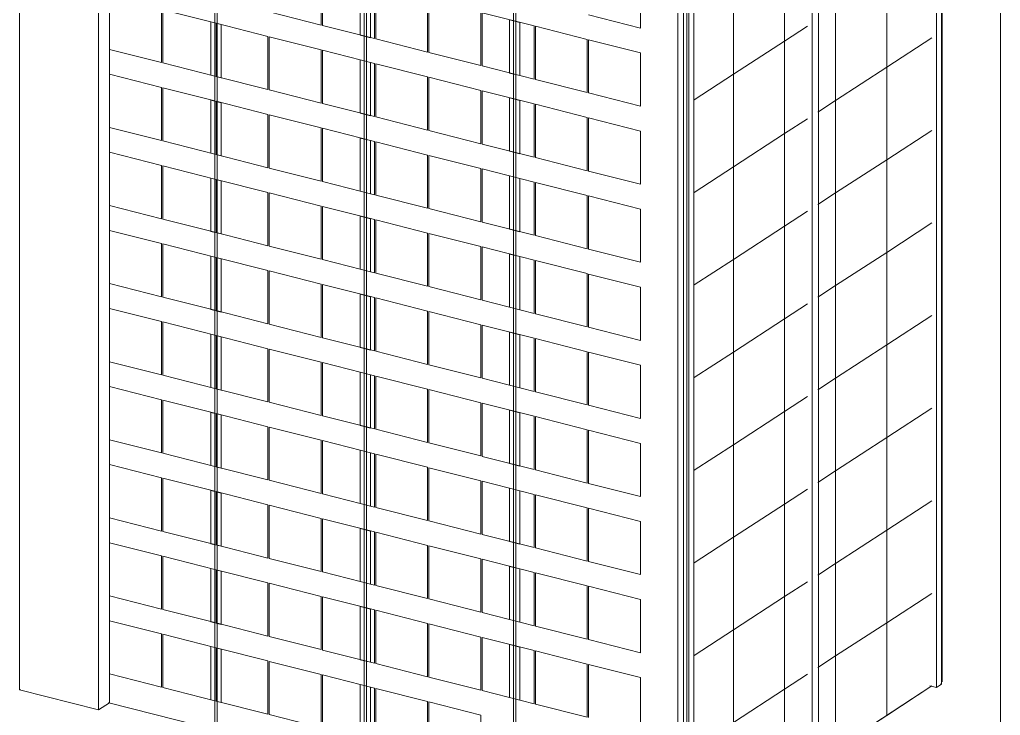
# Paper-space layout '02 Building 3D Model' of a CAD drawing. Header units: millimetres. Extents: x 5 to 415, y 7 to 290.
# Drawn here: x 233.7 to 331, y 71.2 to 140.3 of the extents above; entities that cross this region are included whole.
import ezdxf

# ---------------------------------------------------------------- set-up
doc = ezdxf.new("R2010")
doc.units = ezdxf.units.MM
doc.layers.add('MODEL_3D_VIEW', color=7, linetype='Continuous', lineweight=9)
doc.layers.add('SHEET', color=7, linetype='Continuous')

# ---------------------------------------------------------------- blocks, each defined once
blk = doc.blocks.new('SHEET_02_BUILDING_3D')
at = {"layer": 'MODEL_3D_VIEW', "lineweight": 9}
for p, q in [((325.236, 195.19), (325.236, 74.586)), ((233.723, 73.763), (233.723, 194.368)), ((242.627, 193.095), (242.627, 72.49)), ((241.533, 71.778), (241.533, 192.383)), ((253.097, 190.379), (253.097, 69.774)), ((253.312, 69.72), (253.312, 190.324)), ((267.91, 186.614), (267.91, 66.01)), ((268.125, 65.955), (268.125, 186.559)), ((324.671, 73.998), (324.671, 184.245)), ((325.176, 184.574), (325.176, 74.327)), ((282.722, 182.849), (282.722, 62.245)), ((282.938, 62.19), (282.938, 182.795)), ((299.016, 58.006), (299.016, 178.611)), ((299.555, 57.869), (299.555, 178.474)), ((299.892, 178.693), (299.892, 58.088)), ((312.318, 65.958), (312.318, 176.205)), ((312.958, 176.621), (312.958, 66.374)), ((300.605, 168.58), (300.605, 58.333)), ((300.1, 58.005), (300.1, 168.252)), ((309.592, 147.331), (309.592, 138.144)), ((263.632, 139.731), (263.632, 145.012)), ((263.767, 144.977), (263.767, 139.697)), ((267.514, 144.016), (267.514, 138.736)), ((295.305, 139.428), (295.305, 144.708)), ((304.523, 144.032), (304.523, 134.845)), ((319.73, 144.743), (319.73, 135.556)), ((268.537, 138.476), (268.537, 143.756)), ((268.911, 138.39), (268.911, 143.67)), ((269.046, 143.636), (269.046, 138.356)), ((242.652, 142.598), (242.652, 137.317)), ((274.19, 137.048), (274.19, 142.328)), ((274.324, 142.294), (274.324, 137.014)), ((247.796, 136.01), (247.796, 141.29)), ((253.075, 139.949), (247.931, 141.256)), ((247.931, 141.256), (247.931, 135.976)), ((314.661, 141.444), (314.661, 132.256)), ((258.488, 141.039), (263.632, 139.731)), ((279.469, 135.707), (279.469, 140.987)), ((284.747, 139.645), (279.603, 140.953)), ((279.603, 140.953), (279.603, 135.672)), ((283.35, 139.991), (282.327, 140.251)), ((282.327, 140.251), (282.327, 134.971)), ((290.161, 140.735), (295.305, 139.428)), ((253.725, 139.774), (252.701, 140.034)), ((252.701, 140.034), (252.701, 134.754)), ((253.075, 134.668), (253.075, 139.949)), ((258.354, 138.607), (253.21, 139.914)), ((253.21, 139.914), (253.21, 134.634)), ((253.725, 134.494), (253.725, 139.774)), ((263.767, 139.697), (268.911, 138.39)), ((283.35, 134.711), (283.35, 139.991)), ((284.747, 134.365), (284.747, 139.645)), ((290.026, 138.304), (284.882, 139.611)), ((284.882, 139.611), (284.882, 134.331)), ((311.873, 139.629), (309.592, 138.144)), ((258.354, 133.327), (258.354, 138.607)), ((263.632, 137.265), (258.488, 138.573)), ((258.488, 138.573), (258.488, 133.293)), ((267.514, 138.736), (268.537, 138.476)), ((269.046, 138.356), (274.19, 137.048)), ((290.026, 133.023), (290.026, 138.304)), ((295.305, 136.962), (290.161, 138.269)), ((290.161, 138.269), (290.161, 132.989)), ((309.592, 138.144), (304.523, 134.845)), ((309.592, 138.144), (309.592, 128.957)), ((324.207, 138.47), (319.73, 135.556)), ((242.652, 137.317), (247.796, 136.01)), ((263.632, 131.985), (263.632, 137.265)), ((268.911, 135.924), (263.767, 137.231)), ((263.767, 137.231), (263.767, 131.951)), ((268.537, 136.01), (267.514, 136.27)), ((267.514, 136.27), (267.514, 130.989)), ((274.324, 137.014), (279.469, 135.707)), ((295.305, 131.682), (295.305, 136.962)), ((247.931, 135.976), (253.075, 134.668)), ((268.537, 130.729), (268.537, 136.01)), ((268.911, 130.643), (268.911, 135.924)), ((274.19, 134.582), (269.046, 135.89)), ((269.046, 135.89), (269.046, 130.609)), ((279.603, 135.672), (284.747, 134.365)), ((319.73, 135.556), (314.661, 132.256)), ((319.73, 135.556), (319.73, 126.369)), ((247.796, 133.544), (242.652, 134.851)), ((242.652, 134.851), (242.652, 129.571)), ((252.701, 134.754), (253.725, 134.494)), ((253.21, 134.634), (258.354, 133.327)), ((274.19, 129.302), (274.19, 134.582)), ((279.469, 133.24), (274.324, 134.548)), ((274.324, 134.548), (274.324, 129.268)), ((282.327, 134.971), (283.35, 134.711)), ((284.882, 134.331), (290.026, 133.023)), ((304.523, 134.845), (300.637, 132.315)), ((304.523, 134.845), (304.523, 125.657)), ((247.796, 128.264), (247.796, 133.544)), ((253.075, 132.202), (247.931, 133.51)), ((247.931, 133.51), (247.931, 128.229)), ((258.488, 133.293), (263.632, 131.985)), ((279.469, 127.96), (279.469, 133.24)), ((284.747, 131.899), (279.603, 133.206)), ((279.603, 133.206), (279.603, 127.926)), ((283.35, 132.245), (282.327, 132.505)), ((282.327, 132.505), (282.327, 127.225)), ((290.161, 132.989), (295.305, 131.682)), ((253.725, 132.028), (252.701, 132.288)), ((252.701, 132.288), (252.701, 127.008)), ((253.075, 126.922), (253.075, 132.202)), ((258.354, 130.861), (253.21, 132.168)), ((253.21, 132.168), (253.21, 126.888)), ((253.725, 126.748), (253.725, 132.028)), ((263.767, 131.951), (268.911, 130.643)), ((283.35, 126.965), (283.35, 132.245)), ((284.747, 126.619), (284.747, 131.899)), ((290.026, 130.557), (284.882, 131.865)), ((284.882, 131.865), (284.882, 126.584)), ((314.661, 132.256), (312.887, 131.101)), ((314.661, 132.256), (314.661, 123.069)), ((258.354, 125.58), (258.354, 130.861)), ((263.632, 129.519), (258.488, 130.826)), ((258.488, 130.826), (258.488, 125.546)), ((267.514, 130.989), (268.537, 130.729)), ((269.046, 130.609), (274.19, 129.302)), ((290.026, 125.277), (290.026, 130.557)), ((295.305, 129.216), (290.161, 130.523)), ((290.161, 130.523), (290.161, 125.243)), ((311.873, 130.442), (309.592, 128.957)), ((242.652, 129.571), (247.796, 128.264)), ((263.632, 124.239), (263.632, 129.519)), ((268.911, 128.177), (263.767, 129.485)), ((263.767, 129.485), (263.767, 124.205)), ((268.537, 128.263), (267.514, 128.523)), ((267.514, 128.523), (267.514, 123.243)), ((274.324, 129.268), (279.469, 127.96)), ((295.305, 123.935), (295.305, 129.216)), ((309.592, 128.957), (304.523, 125.657)), ((309.592, 128.957), (309.592, 119.77)), ((324.207, 129.283), (319.73, 126.369)), ((247.931, 128.229), (253.075, 126.922)), ((268.537, 122.983), (268.537, 128.263)), ((268.911, 122.897), (268.911, 128.177)), ((274.19, 126.836), (269.046, 128.143)), ((269.046, 128.143), (269.046, 122.863)), ((279.603, 127.926), (284.747, 126.619)), ((247.796, 125.798), (242.652, 127.105)), ((242.652, 127.105), (242.652, 121.825)), ((252.701, 127.008), (253.725, 126.748)), ((253.21, 126.888), (258.354, 125.58)), ((274.19, 121.556), (274.19, 126.836)), ((279.469, 125.494), (274.324, 126.802)), ((274.324, 126.802), (274.324, 121.521)), ((282.327, 127.225), (283.35, 126.965)), ((284.882, 126.584), (290.026, 125.277)), ((247.796, 120.517), (247.796, 125.798)), ((253.075, 124.456), (247.931, 125.763)), ((247.931, 125.763), (247.931, 120.483)), ((258.488, 125.546), (263.632, 124.239)), ((279.469, 120.214), (279.469, 125.494)), ((304.523, 125.657), (300.637, 123.128)), ((304.523, 125.657), (304.523, 116.47)), ((319.73, 126.369), (314.661, 123.069)), ((319.73, 126.369), (319.73, 117.181)), ((253.725, 124.282), (252.701, 124.542)), ((252.701, 124.542), (252.701, 119.262)), ((284.747, 124.153), (279.603, 125.46)), ((279.603, 125.46), (279.603, 120.18)), ((283.35, 124.498), (282.327, 124.759)), ((282.327, 124.759), (282.327, 119.478)), ((290.161, 125.243), (295.305, 123.935)), ((253.075, 119.176), (253.075, 124.456)), ((258.354, 123.114), (253.21, 124.422)), ((253.21, 124.422), (253.21, 119.142)), ((253.725, 119.001), (253.725, 124.282)), ((263.767, 124.205), (268.911, 122.897)), ((283.35, 119.218), (283.35, 124.498)), ((284.747, 118.872), (284.747, 124.153)), ((290.026, 122.811), (284.882, 124.118)), ((284.882, 124.118), (284.882, 118.838)), ((258.354, 117.834), (258.354, 123.114)), ((263.632, 121.773), (258.488, 123.08)), ((258.488, 123.08), (258.488, 117.8)), ((267.514, 123.243), (268.537, 122.983)), ((269.046, 122.863), (274.19, 121.556)), ((290.026, 117.531), (290.026, 122.811)), ((295.305, 121.469), (290.161, 122.777)), ((290.161, 122.777), (290.161, 117.496)), ((314.661, 123.069), (312.887, 121.914)), ((314.661, 123.069), (314.661, 113.882)), ((242.652, 121.825), (247.796, 120.517)), ((263.632, 116.492), (263.632, 121.773)), ((268.911, 120.431), (263.767, 121.739)), ((263.767, 121.739), (263.767, 116.458)), ((268.537, 120.517), (267.514, 120.777)), ((267.514, 120.777), (267.514, 115.497)), ((274.324, 121.521), (279.469, 120.214)), ((295.305, 116.189), (295.305, 121.469)), ((311.873, 121.254), (309.592, 119.77)), ((247.931, 120.483), (253.075, 119.176)), ((268.537, 115.237), (268.537, 120.517)), ((268.911, 115.151), (268.911, 120.431)), ((274.19, 119.089), (269.046, 120.397)), ((269.046, 120.397), (269.046, 115.117)), ((279.603, 120.18), (284.747, 118.872)), ((309.592, 119.77), (304.523, 116.47)), ((309.592, 119.77), (309.592, 110.582)), ((324.207, 120.096), (319.73, 117.181)), ((247.796, 118.051), (242.652, 119.359)), ((242.652, 119.359), (242.652, 114.078)), ((252.701, 119.262), (253.725, 119.001)), ((253.21, 119.142), (258.354, 117.834)), ((274.19, 113.809), (274.19, 119.089)), ((279.469, 117.748), (274.324, 119.055)), ((274.324, 119.055), (274.324, 113.775)), ((282.327, 119.478), (283.35, 119.218)), ((284.882, 118.838), (290.026, 117.531)), ((247.796, 112.771), (247.796, 118.051)), ((253.075, 116.71), (247.931, 118.017)), ((247.931, 118.017), (247.931, 112.737)), ((258.488, 117.8), (263.632, 116.492)), ((279.469, 112.468), (279.469, 117.748)), ((284.747, 116.406), (279.603, 117.714)), ((279.603, 117.714), (279.603, 112.433)), ((253.725, 116.535), (252.701, 116.796)), ((252.701, 116.796), (252.701, 111.515)), ((283.35, 116.752), (282.327, 117.012)), ((282.327, 117.012), (282.327, 111.732)), ((283.35, 111.472), (283.35, 116.752)), ((290.161, 117.496), (295.305, 116.189)), ((319.73, 117.181), (314.661, 113.882)), ((319.73, 117.181), (319.73, 107.994)), ((253.075, 111.429), (253.075, 116.71)), ((258.354, 115.368), (253.21, 116.675)), ((253.21, 116.675), (253.21, 111.395)), ((253.725, 111.255), (253.725, 116.535)), ((263.767, 116.458), (268.911, 115.151)), ((284.747, 111.126), (284.747, 116.406)), ((290.026, 115.065), (284.882, 116.372)), ((284.882, 116.372), (284.882, 111.092)), ((304.523, 116.47), (300.637, 113.941)), ((304.523, 116.47), (304.523, 107.283)), ((258.354, 110.088), (258.354, 115.368)), ((263.632, 114.026), (258.488, 115.334)), ((258.488, 115.334), (258.488, 110.054)), ((267.514, 115.497), (268.537, 115.237)), ((269.046, 115.117), (274.19, 113.809)), ((290.026, 109.784), (290.026, 115.065)), ((295.305, 113.723), (290.161, 115.03)), ((290.161, 115.03), (290.161, 109.75)), ((242.652, 114.078), (247.796, 112.771)), ((263.632, 108.746), (263.632, 114.026)), ((268.911, 112.685), (263.767, 113.992)), ((263.767, 113.992), (263.767, 108.712)), ((314.661, 113.882), (312.887, 112.727)), ((314.661, 113.882), (314.661, 104.695)), ((268.537, 112.771), (267.514, 113.031)), ((267.514, 113.031), (267.514, 107.751)), ((274.324, 113.775), (279.469, 112.468)), ((295.305, 108.443), (295.305, 113.723)), ((247.931, 112.737), (253.075, 111.429)), ((268.537, 107.49), (268.537, 112.771)), ((268.911, 107.405), (268.911, 112.685)), ((274.19, 111.343), (269.046, 112.651)), ((269.046, 112.651), (269.046, 107.37)), ((279.603, 112.433), (284.747, 111.126)), ((311.873, 112.067), (309.592, 110.582)), ((247.796, 110.305), (242.652, 111.612)), ((242.652, 111.612), (242.652, 106.332)), ((252.701, 111.515), (253.725, 111.255)), ((253.21, 111.395), (258.354, 110.088)), ((274.19, 106.063), (274.19, 111.343)), ((279.469, 110.002), (274.324, 111.309)), ((274.324, 111.309), (274.324, 106.029)), ((282.327, 111.732), (283.35, 111.472)), ((284.882, 111.092), (290.026, 109.784)), ((324.207, 110.909), (319.73, 107.994)), ((247.796, 105.025), (247.796, 110.305)), ((253.075, 108.963), (247.931, 110.271)), ((247.931, 110.271), (247.931, 104.991)), ((258.488, 110.054), (263.632, 108.746)), ((279.469, 104.721), (279.469, 110.002)), ((284.747, 108.66), (279.603, 109.967)), ((279.603, 109.967), (279.603, 104.687)), ((309.592, 110.582), (304.523, 107.283)), ((309.592, 110.582), (309.592, 101.395)), ((253.725, 108.789), (252.701, 109.049)), ((252.701, 109.049), (252.701, 103.769)), ((253.075, 103.683), (253.075, 108.963)), ((283.35, 109.006), (282.327, 109.266)), ((282.327, 109.266), (282.327, 103.986)), ((283.35, 103.726), (283.35, 109.006)), ((290.161, 109.75), (295.305, 108.443)), ((258.354, 107.622), (253.21, 108.929)), ((253.21, 108.929), (253.21, 103.649)), ((253.725, 103.509), (253.725, 108.789)), ((263.767, 108.712), (268.911, 107.405)), ((284.747, 103.38), (284.747, 108.66)), ((290.026, 107.318), (284.882, 108.626)), ((284.882, 108.626), (284.882, 103.345)), ((319.73, 107.994), (314.661, 104.695)), ((319.73, 107.994), (319.73, 98.807)), ((258.354, 102.342), (258.354, 107.622)), ((263.632, 106.28), (258.488, 107.588)), ((258.488, 107.588), (258.488, 102.307)), ((267.514, 107.751), (268.537, 107.49)), ((269.046, 107.37), (274.19, 106.063)), ((290.026, 102.038), (290.026, 107.318)), ((295.305, 105.977), (290.161, 107.284)), ((290.161, 107.284), (290.161, 102.004)), ((304.523, 107.283), (300.637, 104.753)), ((304.523, 107.283), (304.523, 98.096)), ((242.652, 106.332), (247.796, 105.025)), ((263.632, 101), (263.632, 106.28)), ((268.911, 104.939), (263.767, 106.246)), ((263.767, 106.246), (263.767, 100.966)), ((268.537, 105.024), (267.514, 105.284)), ((267.514, 105.284), (267.514, 100.004)), ((274.324, 106.029), (279.469, 104.721)), ((295.305, 100.696), (295.305, 105.977)), ((247.931, 104.991), (253.075, 103.683)), ((268.537, 99.744), (268.537, 105.024)), ((268.911, 99.658), (268.911, 104.939)), ((274.19, 103.597), (269.046, 104.904)), ((269.046, 104.904), (269.046, 99.624)), ((279.603, 104.687), (284.747, 103.38)), ((314.661, 104.695), (312.887, 103.54)), ((314.661, 104.695), (314.661, 95.507)), ((247.796, 102.559), (242.652, 103.866)), ((242.652, 103.866), (242.652, 98.586)), ((252.701, 103.769), (253.725, 103.509)), ((253.21, 103.649), (258.354, 102.342)), ((274.19, 98.317), (274.19, 103.597)), ((279.469, 102.255), (274.324, 103.563)), ((274.324, 103.563), (274.324, 98.282)), ((282.327, 103.986), (283.35, 103.726)), ((284.882, 103.345), (290.026, 102.038)), ((247.796, 97.278), (247.796, 102.559)), ((253.075, 101.217), (247.931, 102.524)), ((247.931, 102.524), (247.931, 97.244)), ((258.488, 102.307), (263.632, 101)), ((279.469, 96.975), (279.469, 102.255)), ((284.747, 100.914), (279.603, 102.221)), ((279.603, 102.221), (279.603, 96.941)), ((311.873, 102.88), (309.592, 101.395)), ((253.725, 101.043), (252.701, 101.303)), ((252.701, 101.303), (252.701, 96.023)), ((253.075, 95.937), (253.075, 101.217)), ((258.354, 99.875), (253.21, 101.183)), ((253.21, 101.183), (253.21, 95.903)), ((283.35, 101.26), (282.327, 101.52)), ((282.327, 101.52), (282.327, 96.239)), ((283.35, 95.979), (283.35, 101.26)), ((290.161, 102.004), (295.305, 100.696)), ((309.592, 101.395), (304.523, 98.096)), ((309.592, 101.395), (309.592, 92.208)), ((324.207, 101.721), (319.73, 98.807)), ((253.725, 95.763), (253.725, 101.043)), ((263.767, 100.966), (268.911, 99.658)), ((284.747, 95.633), (284.747, 100.914)), ((290.026, 99.572), (284.882, 100.879)), ((284.882, 100.879), (284.882, 95.599)), ((258.354, 94.595), (258.354, 99.875)), ((263.632, 98.534), (258.488, 99.841)), ((258.488, 99.841), (258.488, 94.561)), ((267.514, 100.004), (268.537, 99.744)), ((269.046, 99.624), (274.19, 98.317)), ((290.026, 94.292), (290.026, 99.572)), ((295.305, 98.23), (290.161, 99.538)), ((290.161, 99.538), (290.161, 94.258)), ((242.652, 98.586), (247.796, 97.278)), ((263.632, 93.254), (263.632, 98.534)), ((268.911, 97.192), (263.767, 98.5)), ((263.767, 98.5), (263.767, 93.219)), ((274.324, 98.282), (279.469, 96.975)), ((319.73, 98.807), (314.661, 95.507)), ((319.73, 98.807), (319.73, 89.619)), ((268.537, 97.278), (267.514, 97.538)), ((267.514, 97.538), (267.514, 92.258)), ((268.537, 91.998), (268.537, 97.278)), ((295.305, 92.95), (295.305, 98.23)), ((304.523, 98.096), (300.637, 95.566)), ((304.523, 98.096), (304.523, 88.908)), ((247.931, 97.244), (253.075, 95.937)), ((268.911, 91.912), (268.911, 97.192)), ((274.19, 95.851), (269.046, 97.158)), ((269.046, 97.158), (269.046, 91.878)), ((279.603, 96.941), (284.747, 95.633)), ((247.796, 94.812), (242.652, 96.12)), ((242.652, 96.12), (242.652, 90.84)), ((252.701, 96.023), (253.725, 95.763)), ((253.21, 95.903), (258.354, 94.595)), ((274.19, 90.57), (274.19, 95.851)), ((279.469, 94.509), (274.324, 95.816)), ((274.324, 95.816), (274.324, 90.536)), ((282.327, 96.239), (283.35, 95.979)), ((284.882, 95.599), (290.026, 94.292)), ((314.661, 95.507), (312.887, 94.352)), ((314.661, 95.507), (314.661, 86.32)), ((247.796, 89.532), (247.796, 94.812)), ((253.075, 93.471), (247.931, 94.778)), ((247.931, 94.778), (247.931, 89.498)), ((258.488, 94.561), (263.632, 93.254)), ((279.469, 89.229), (279.469, 94.509)), ((284.747, 93.167), (279.603, 94.475)), ((279.603, 94.475), (279.603, 89.194)), ((253.725, 93.297), (252.701, 93.557)), ((252.701, 93.557), (252.701, 88.276)), ((253.075, 88.191), (253.075, 93.471)), ((258.354, 92.129), (253.21, 93.437)), ((253.21, 93.437), (253.21, 88.156)), ((283.35, 93.513), (282.327, 93.773)), ((282.327, 93.773), (282.327, 88.493)), ((283.35, 88.233), (283.35, 93.513)), ((290.161, 94.258), (295.305, 92.95)), ((311.873, 93.693), (309.592, 92.208)), ((253.725, 88.016), (253.725, 93.297)), ((263.767, 93.219), (268.911, 91.912)), ((284.747, 87.887), (284.747, 93.167)), ((290.026, 91.826), (284.882, 93.133)), ((284.882, 93.133), (284.882, 87.853)), ((324.207, 92.534), (319.73, 89.619)), ((258.354, 86.849), (258.354, 92.129)), ((263.632, 90.788), (258.488, 92.095)), ((258.488, 92.095), (258.488, 86.815)), ((267.514, 92.258), (268.537, 91.998)), ((269.046, 91.878), (274.19, 90.57)), ((290.026, 86.545), (290.026, 91.826)), ((295.305, 90.484), (290.161, 91.791)), ((290.161, 91.791), (290.161, 86.511)), ((309.592, 92.208), (304.523, 88.908)), ((309.592, 92.208), (309.592, 83.021)), ((242.652, 90.84), (247.796, 89.532)), ((263.632, 85.507), (263.632, 90.788)), ((268.911, 89.446), (263.767, 90.753)), ((263.767, 90.753), (263.767, 85.473)), ((274.324, 90.536), (279.469, 89.229)), ((295.305, 85.204), (295.305, 90.484)), ((247.931, 89.498), (253.075, 88.191)), ((268.537, 89.532), (267.514, 89.792)), ((267.514, 89.792), (267.514, 84.512)), ((268.537, 84.251), (268.537, 89.532)), ((319.73, 89.619), (314.661, 86.32)), ((319.73, 89.619), (319.73, 80.432)), ((268.911, 84.166), (268.911, 89.446)), ((274.19, 88.104), (269.046, 89.412)), ((269.046, 89.412), (269.046, 84.131)), ((279.603, 89.194), (284.747, 87.887)), ((304.523, 88.908), (300.637, 86.379)), ((304.523, 88.908), (304.523, 79.721)), ((247.796, 87.066), (242.652, 88.374)), ((242.652, 88.374), (242.652, 83.093)), ((252.701, 88.276), (253.725, 88.016)), ((253.21, 88.156), (258.354, 86.849)), ((274.19, 82.824), (274.19, 88.104)), ((279.469, 86.763), (274.324, 88.07)), ((274.324, 88.07), (274.324, 82.79)), ((282.327, 88.493), (283.35, 88.233)), ((284.882, 87.853), (290.026, 86.545)), ((247.796, 81.786), (247.796, 87.066)), ((253.075, 85.724), (247.931, 87.032)), ((247.931, 87.032), (247.931, 81.752)), ((258.488, 86.815), (263.632, 85.507)), ((279.469, 81.482), (279.469, 86.763)), ((284.747, 85.421), (279.603, 86.728)), ((279.603, 86.728), (279.603, 81.448)), ((253.725, 85.55), (252.701, 85.81)), ((252.701, 85.81), (252.701, 80.53)), ((253.075, 80.444), (253.075, 85.724)), ((258.354, 84.383), (253.21, 85.69)), ((253.21, 85.69), (253.21, 80.41)), ((283.35, 85.767), (282.327, 86.027)), ((282.327, 86.027), (282.327, 80.747)), ((283.35, 80.487), (283.35, 85.767)), ((290.161, 86.511), (295.305, 85.204)), ((314.661, 86.32), (312.887, 85.165)), ((314.661, 86.32), (314.661, 77.133)), ((253.725, 80.27), (253.725, 85.55)), ((263.767, 85.473), (268.911, 84.166)), ((284.747, 80.141), (284.747, 85.421)), ((290.026, 84.079), (284.882, 85.387)), ((284.882, 85.387), (284.882, 80.107)), ((258.354, 79.103), (258.354, 84.383)), ((263.632, 83.041), (258.488, 84.349)), ((258.488, 84.349), (258.488, 79.068)), ((267.514, 84.512), (268.537, 84.251)), ((269.046, 84.131), (274.19, 82.824)), ((290.026, 78.799), (290.026, 84.079)), ((295.305, 82.738), (290.161, 84.045)), ((290.161, 84.045), (290.161, 78.765)), ((311.873, 84.505), (309.592, 83.021)), ((242.652, 83.093), (247.796, 81.786)), ((263.632, 77.761), (263.632, 83.041)), ((268.911, 81.7), (263.767, 83.007)), ((263.767, 83.007), (263.767, 77.727)), ((274.324, 82.79), (279.469, 81.482)), ((295.305, 77.458), (295.305, 82.738)), ((309.592, 83.021), (304.523, 79.721)), ((309.592, 83.021), (309.592, 73.833)), ((324.207, 83.347), (319.73, 80.432)), ((247.931, 81.752), (253.075, 80.444)), ((268.537, 81.785), (267.514, 82.046)), ((267.514, 82.046), (267.514, 76.765)), ((268.537, 76.505), (268.537, 81.785)), ((268.911, 76.419), (268.911, 81.7)), ((274.19, 80.358), (269.046, 81.665)), ((269.046, 81.665), (269.046, 76.385)), ((279.603, 81.448), (284.747, 80.141)), ((282.327, 80.747), (283.35, 80.487)), ((247.796, 79.32), (242.652, 80.627)), ((242.652, 80.627), (242.652, 75.347)), ((252.701, 80.53), (253.725, 80.27)), ((253.21, 80.41), (258.354, 79.103)), ((274.19, 75.078), (274.19, 80.358)), ((279.469, 79.016), (274.324, 80.324)), ((274.324, 80.324), (274.324, 75.043)), ((284.882, 80.107), (290.026, 78.799)), ((319.73, 80.432), (314.661, 77.133)), ((319.73, 80.432), (319.73, 71.245)), ((247.796, 74.04), (247.796, 79.32)), ((253.075, 77.978), (247.931, 79.286)), ((247.931, 79.286), (247.931, 74.005)), ((258.488, 79.068), (263.632, 77.761)), ((279.469, 73.736), (279.469, 79.016)), ((284.747, 77.675), (279.603, 78.982)), ((279.603, 78.982), (279.603, 73.702)), ((304.523, 79.721), (300.637, 77.192)), ((304.523, 79.721), (304.523, 70.534)), ((253.725, 77.804), (252.701, 78.064)), ((252.701, 78.064), (252.701, 72.784)), ((253.075, 72.698), (253.075, 77.978)), ((258.354, 76.637), (253.21, 77.944)), ((253.21, 77.944), (253.21, 72.664)), ((283.35, 78.021), (282.327, 78.281)), ((282.327, 78.281), (282.327, 73.001)), ((283.35, 72.74), (283.35, 78.021)), ((290.161, 78.765), (295.305, 77.458)), ((253.725, 72.524), (253.725, 77.804)), ((263.767, 77.727), (268.911, 76.419)), ((284.747, 72.394), (284.747, 77.675)), ((290.026, 76.333), (284.882, 77.64)), ((284.882, 77.64), (284.882, 72.36)), ((314.661, 77.133), (312.887, 75.978)), ((314.661, 77.133), (314.661, 67.946)), ((258.354, 71.356), (258.354, 76.637)), ((263.632, 75.295), (258.488, 76.602)), ((258.488, 76.602), (258.488, 71.322)), ((267.514, 76.765), (268.537, 76.505)), ((269.046, 76.385), (274.19, 75.078)), ((290.026, 71.053), (290.026, 76.333)), ((295.305, 74.991), (290.161, 76.299)), ((290.161, 76.299), (290.161, 71.019)), ((242.652, 75.347), (247.796, 74.04)), ((263.632, 70.015), (263.632, 75.295)), ((268.911, 73.953), (263.767, 75.261)), ((263.767, 75.261), (263.767, 69.98)), ((274.324, 75.043), (279.469, 73.736)), ((295.305, 69.711), (295.305, 74.991)), ((311.873, 75.318), (309.592, 73.833)), ((247.931, 74.005), (253.075, 72.698)), ((268.537, 74.039), (267.514, 74.299)), ((267.514, 74.299), (267.514, 69.019)), ((268.537, 68.759), (268.537, 74.039)), ((268.911, 68.673), (268.911, 73.953)), ((324.217, 74.166), (312.916, 66.81)), ((319.73, 71.245), (324.207, 74.16)), ((324.671, 73.998), (323.989, 74.172)), ((325.176, 74.327), (324.671, 73.998)), ((325.062, 74.356), (325.176, 74.327)), ((233.723, 73.763), (233.814, 73.823)), ((241.533, 71.778), (233.723, 73.763)), ((274.19, 72.612), (269.046, 73.919)), ((269.046, 73.919), (269.046, 68.639)), ((279.603, 73.702), (284.747, 72.394)), ((282.327, 73.001), (283.35, 72.74)), ((309.592, 73.833), (304.523, 70.534)), ((309.592, 73.833), (309.592, 64.646)), ((242.627, 72.49), (241.533, 71.778)), ((242.529, 72.515), (242.627, 72.49)), ((298.88, 58.193), (242.583, 72.501)), ((252.701, 72.784), (253.725, 72.524)), ((253.21, 72.664), (258.354, 71.356)), ((274.19, 67.331), (274.19, 72.612)), ((279.469, 71.27), (274.324, 72.577)), ((274.324, 72.577), (274.324, 67.297)), ((284.882, 72.36), (290.026, 71.053)), ((258.488, 71.322), (263.632, 70.015)), ((279.469, 65.99), (279.469, 71.27)), ((314.661, 67.946), (319.73, 71.245))]:
    blk.add_line(p, q, dxfattribs=at)
at = {"layer": 'SHEET', "lineweight": 18}
blk.add_line((331, 277), (331, 17), dxfattribs=at)

psp = doc.layouts.new('02 Building 3D Model')

# ---------------------------------------------------------------- block references
psp.add_blockref('SHEET_02_BUILDING_3D', (0, 0))

doc.saveas('drawing.dxf')
